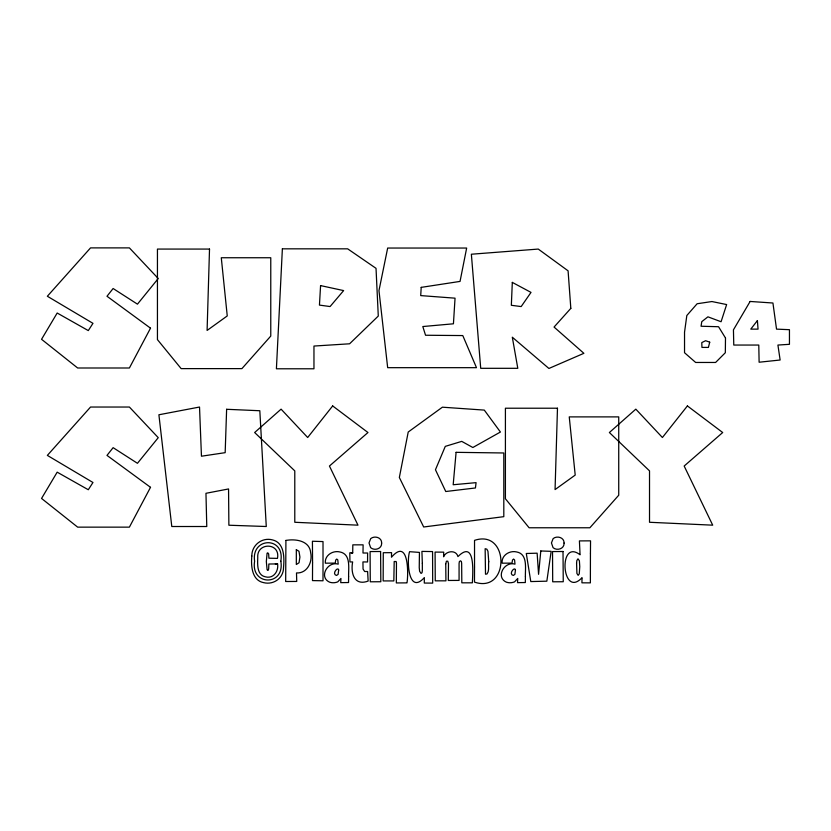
<?xml version="1.0" encoding="UTF-8"?>
<svg xmlns="http://www.w3.org/2000/svg" width="831" height="831" viewBox="0 0 831 831"><rect width="100%" height="100%" fill="white"/><g stroke="black" fill="none" stroke-linecap="round" stroke-linejoin="round"><path stroke-width="1.25" d="M352.708 552.885L352.822 544.845L363.116 544.845L362.991 553.01L367.614 553.01L367.551 561.974L362.939 561.922L363.054 569.048L364.664 571.52L367.614 571.51L368.143 581.077C354.016 586.312 350.557 572.86 352.645 561.922L349.934 561.922L349.809 552.833L352.708 552.895L351.316 552.885M277.585 563.906C278.821 571.219 273.357 579.165 265.266 576.797C256.852 575.062 257.506 564.322 257.755 557.715C256.426 542.072 280.649 542.321 277.471 558.38L268.901 558.203L268.662 553.903L267.769 552.833L267.083 553.186L266.335 561.559L267.104 569.806L268.257 569.869L268.662 569.006L268.849 564.02L277.585 563.906L275.31 563.969M267.707 570.045L268.257 569.869M422.335 563.325L422.335 570.772L422.013 572.746L421.068 573.411L419.624 571.312L419.24 567.666L419.437 552.407L409.579 551.691C406.536 560.842 408.499 595.245 424.35 577.597L424.288 583.05L432.681 583.113L432.567 551.576L421.919 551.4L422.335 563.325M285.916 540.43L285.677 581.503L296.729 581.44L296.501 572.943C307.117 573.587 312.799 561.974 310.669 552.729C309.662 540.628 295.545 538.696 285.916 540.43M396.46 563.013L396.345 582.936L406.982 582.874C408.488 574.242 408.852 537.148 391.494 557.206L391.557 552.657L383.278 552.719L383.164 580.921L393.832 580.921L394.195 561.517L396.148 561.538L396.46 563.013M474.532 567.012L474.48 582.105C509.86 594.051 509.6 528.62 474.532 540.368L474.532 567.012M312.57 562.899L312.487 580.599L323.01 580.776L323.01 541.573L312.425 541.251L312.57 562.899M445.748 563.885L445.925 580.827L435.257 580.827L435.08 552.096L443.712 552.158L443.588 556.77C445.987 550.756 456.188 549.499 457.943 556.593C475.737 538.924 472.725 573.619 472.372 582.822L461.818 582.822L461.652 563.231L461.35 561.434L460.447 560.842L459.377 561.579L459.076 563.532L459.076 580.412L448.314 580.464L448.491 563.584L447.774 561.195L446.424 561.226L445.748 563.885M590.436 553.176L590.374 582.874L581.929 582.822L582.043 577.67C561.663 599.535 557.871 537.532 580.069 554.807L579.415 540.908L590.55 540.846L590.436 553.176M348.615 576.6L348.553 582.531L340.72 582.645L340.959 578.449L337.76 581.866A11.811 11.811 0 0 1 329.71 582.219C318.46 577.368 327.445 560.977 338.207 564.145L337.791 559.928L336.773 559.055L335.703 560.073L335.225 563.117L325.347 563.179C324.505 555.305 332.815 550.195 339.921 551.961C351.201 554.111 348.345 568.394 348.615 576.6M525.4 576.6L525.337 582.531L517.505 582.645L517.744 578.449L514.545 581.866A11.811 11.811 0 0 1 506.495 582.219C495.245 577.368 504.23 560.977 514.991 564.145L514.576 559.928L513.558 559.055L512.488 560.073L512.01 563.117L502.132 563.179C501.29 555.305 509.59 550.195 516.705 551.961C527.976 554.111 525.13 568.394 525.4 576.6M725.494 338.009L725.328 352.728L715.605 362.461L695.651 362.461L684.536 352.728L684.536 332.203L686.822 315.52L697.126 303.751L711.918 301.539L726.637 304.562L721.079 321.742L707.919 316.829L701.78 321.659L701.052 326.24L718.545 326.728L725.494 338.009M296.324 549.707L296.324 564.498L299.046 562.753L299.918 557.071L298.983 551.296L296.324 549.707M576.579 563.106L576.911 573.463L578.158 575.343L579.259 573.878L579.768 566.659L579.384 560.769L577.981 558.816L576.849 560.53L576.579 563.106M488.742 561.683C488.098 565.579 489.646 570.679 486.997 573.982L485.501 574.2L485.148 548.699L486.852 549.177L487.963 551.296L488.742 561.683M209.516 249.071L207.096 330.437L227.247 315.936L221.285 257.745L270.771 257.745L270.771 336.077L241.914 368.621L181.148 368.621L157.443 339.619L157.443 249.071L209.516 249.071M557.476 408.218L555.066 489.584L575.208 475.083L569.245 416.892L618.731 416.892L618.731 495.224L589.875 527.768L529.108 527.768L505.414 498.766L505.414 408.218L557.476 408.218M226.624 409.288L225.17 452.666L201.455 456.209L199.523 407.034L158.898 414.773L171.788 526.511L206.774 526.511L205.963 493.302L228.556 488.95L228.878 525.223L266.273 526.511L259.823 410.743L226.624 409.288M512.312 282.395L511.345 305.289L521.172 306.577L531.009 292.398L512.312 282.395M280.826 561.205C285.158 586.416 250.474 586.063 254.608 561.257C250.972 536.982 285.064 536.088 280.826 561.205M282.374 248.833L276.411 368.787L313.962 368.787L313.962 346.049L349.591 343.795L378.282 316.06L376.028 268.34L347.659 248.833L282.374 248.833M251.824 556.032C250.9 565.693 251.783 580.381 263.624 582.635C273.596 585.19 283.714 578.002 283.537 567.407C284.389 557.674 284.524 542.726 272.547 539.921C262.056 537.003 251.648 545.178 251.824 556.032M338.674 569.941L338.113 574.346L336.524 575.457L335.111 574.73C332.795 572.434 338.124 566.493 338.674 569.941M515.459 569.941L514.888 574.346L513.309 575.457L511.896 574.73C509.58 572.434 514.908 566.493 515.459 569.941M320.579 285.594L319.447 305.102L330.084 306.546L343.629 290.59L320.579 285.594M421.203 287.37L420.715 295.597L455.045 298.173L453.435 323.799L422.813 326.541L425.545 335.246L462.784 335.568L476.485 367.676L387.672 367.676L378.967 290.611L387.672 248.043L466.658 248.043L460.042 281.408L421.203 287.37M540.794 550.963L538.571 574.314L537.138 553.186L526.303 553.488L530.791 581.565L546.84 581.181L551.15 551.337L540.794 550.963M456.094 452.334L453.186 484.743L476.08 482.645L475.436 487.963L445.769 491.516L435.454 469.744L445.291 446.372L461.735 441.375L472.849 447.504L500.418 432.027L484.296 410.099L442.393 407.19L408.218 432.027L399.347 477.493L423.685 526.989L503.804 516.664L503.804 452.978L456.094 452.334M381.647 543.058C382.063 548.844 374.521 551.119 370.636 547.65L369.016 542.944L370.719 538.602C374.584 535.413 381.907 537.418 381.647 543.058M564.072 543.058C564.488 548.844 556.947 551.119 553.062 547.65L551.441 542.944L553.145 538.602C557.009 535.413 564.332 537.418 564.072 543.058M709.716 342.175L708.407 347.41L701.946 347.41L701.78 342.59L705.623 340.71L709.716 342.175M150.515 328.172L129.397 367.998L77.657 367.998L41.55 339.297L57.183 313.017L88.294 330.593L92.968 323.342L47.357 296.252L90.548 247.887L129.397 247.887L158.254 278.52L137.458 304.156L113.12 288.513L106.991 296.252L150.515 328.172M150.515 487.319L129.397 527.145L77.657 527.145L41.55 498.444L57.183 472.164L88.294 489.739L92.968 482.489L47.357 455.398L90.548 407.034L129.397 407.034L158.254 437.667L137.458 463.303L113.12 447.66L106.991 455.398L150.515 487.319M750.123 301.456L733.441 329.845L733.773 345.052L758.786 345.052L759.119 362.223L780.132 360.01L777.92 345.052L789.45 344.314L789.45 329.689L776.528 329.128L772.934 303.014L750.123 301.456M757.405 320.6L750.777 329.128L758.049 329.128L757.405 320.6M332.67 405.933L307.678 437.511L281.086 409.153L254.65 432.525L294.787 470.876L294.787 522.273L357.974 525.171L329.44 466.035L367.967 432.525L332.67 405.933M687.403 405.933L662.411 437.511L635.819 409.153L609.383 432.525L649.52 470.876L649.52 522.273L712.707 525.171L684.173 466.035L722.7 432.525L687.403 405.933M570.824 308.363L554.059 327.061L583.881 353.32L548.907 368.465L512.312 337.209L517.796 368.31L480.713 368.31L471.364 254.224L538.259 249.071L568.082 270.823L570.824 308.363M380.588 551.504L370.096 551.566L370.273 581.793L380.827 581.742L380.588 551.504M563.013 551.504L552.522 551.566L552.698 581.793L563.252 581.742L563.013 551.504"/></g></svg>
